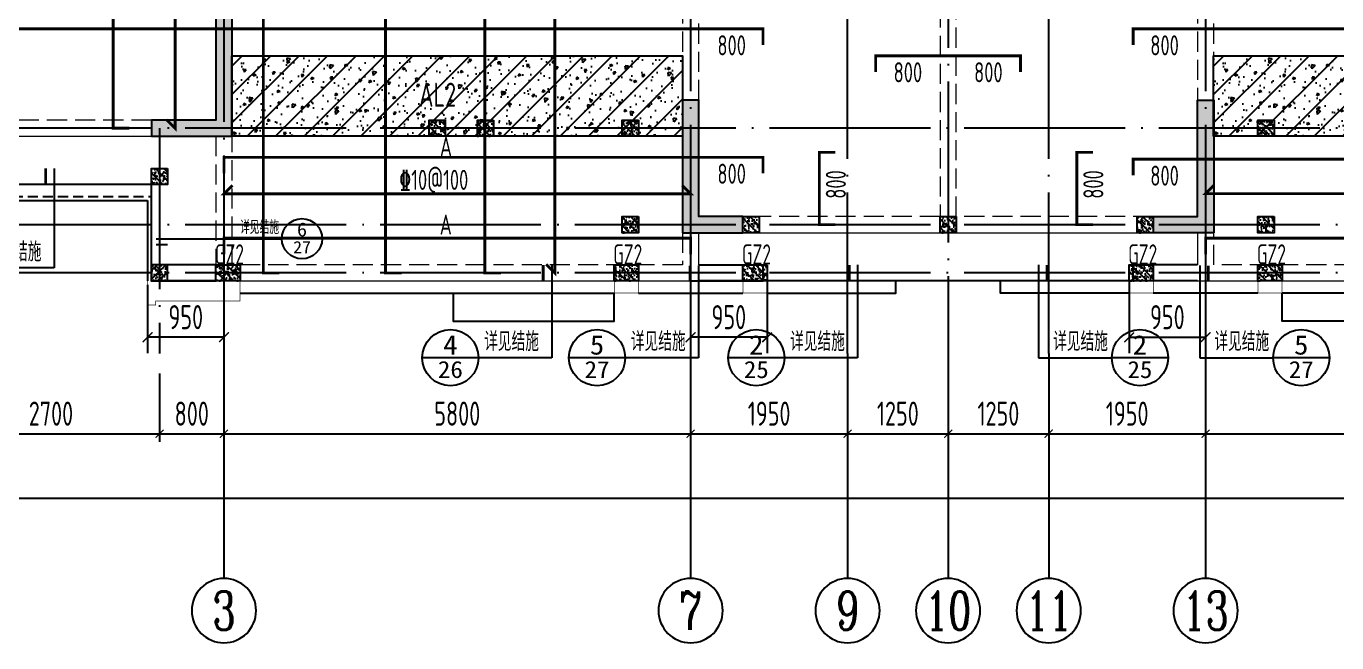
# Model space of a CAD drawing. Extents: x -812054 to 22247, y -644080 to 1003627.
# Drawn here: x -367614 to -351326, y -231960 to -224292 of the extents above; entities that cross this region are included whole.
import ezdxf
from ezdxf.enums import TextEntityAlignment as Align

# ---------------------------------------------------------------- set-up
doc = ezdxf.new("R2010")
doc.units = 0
doc.header["$LTSCALE"] = 1000
for name, pattern in [('DASH', [0.35, 0.25, -0.1]), ('DASHED', [0.75, 0.5, -0.25]), ('DOTE', [2.42, 2, -0.2, 0.02, -0.2]), ('HIDDEN', [0.375, 0.25, -0.125])]:
    doc.linetypes.add(name, pattern=pattern)
doc.layers.get('0').update_dxf_attribs({"linetype": 'CONTINUOUS'})
doc.layers.get('DEFPOINTS').update_dxf_attribs({"linetype": 'CONTINUOUS'})
for name, color, linetype in [('A-AXIS', 1, 'CONTINUOUS'), ('A-DOTE', 10, 'DOTE'), ('AXIS_NUM', 7, 'CONTINUOUS'), ('BEAM', 4, 'DASHED'), ('BEAM_CON', 4, 'CONTINUOUS'), ('DIM_IDEN', 67, 'CONTINUOUS'), ('PUB_TEXT', 2, 'CONTINUOUS'), ('ROOF', 183, 'CONTINUOUS'), ('S-B板边线', 2, 'CONTINUOUS'), ('S-B板配筋', 6, 'CONTINUOUS'), ('S-B板配筋号', 7, 'CONTINUOUS'), ('S-L主梁线', 4, 'DASH'), ('S-Q墙填充', 252, 'CONTINUOUS'), ('S-Q墙实线', 6, 'CONTINUOUS'), ('S-Q墙标注', 3, 'CONTINUOUS'), ('S-Y一般标注', 3, 'CONTINUOUS'), ('S-构造柱', 212, 'CONTINUOUS'), ('S-构造柱编号', 130, 'CONTINUOUS'), ('TEXT', 2, 'CONTINUOUS'), ('看线', 251, 'CONTINUOUS')]:
    doc.layers.add(name, color=color, linetype=linetype)
doc.layers.add('配箍校核', color=34, linetype='CONTINUOUS', plot=False)
doc.styles.add('_TCH_AXIS', font='COMPLEX', dxfattribs={"bigfont": 'GBCBIG'})
doc.styles.add('_TCH_LABEL', font='simhei.ttf')
doc.styles.add('TSSD_Axis', font='complex.shx', dxfattribs={"width": 0.7, "bigfont": 'hztxt.shx'})
doc.styles.add('TSSD_DIMENSION', font='Tssdeng.shx', dxfattribs={"width": 0.7, "bigfont": 'tssdchn.shx'})
doc.styles.add('TSSD_REIN', font='tssdeng.shx', dxfattribs={"width": 0.7, "height": 300, "bigfont": 'tssdchn.shx'})
doc.styles.add('结构文字', font='zstxt.shx', dxfattribs={"width": 0.7, "bigfont": 'zshz.shx'})
doc.dimstyles.new('STRUCK', dxfattribs={"dimtxt": 400, "dimasz": 121, "dimexe": 200, "dimexo": 150, "dimgap": 115, "dimtad": 1, "dimdec": 0, "dimdsep": 46, "dimtxsty": '结构文字', "dimblk": 'ARCHTICK', "dimcen": 400, "dimclrd": 3, "dimclre": 3, "dimclrt": 7, "dimadec": 0, "dimazin": 0, "dimtfac": 1, "dimtdec": 0, "dimtix": 1, "dimtmove": 2, "dimatfit": 3, "dimldrblk": '_DIMX', "dimfxl": 1, "dimtolj": 1, "dimtzin": 0, "dimarcsym": 0})
doc.dimstyles.new('TSSD_100_100', dxfattribs={"dimtxt": 300, "dimasz": 100, "dimexe": 100, "dimexo": 250, "dimgap": 100, "dimtad": 1, "dimdec": 0, "dimzin": 0, "dimdsep": 46, "dimtxsty": 'TSSD_DIMENSION', "dimblk": 'ARCHTICK', "dimcen": 0, "dimdle": 100, "dimclrt": 7, "dimadec": 0, "dimazin": 0, "dimtfac": 1, "dimtdec": 0, "dimtix": 1, "dimtmove": 2, "dimatfit": 3, "dimldrblk": 'ARCHTICK', "dimfxl": 1, "dimtolj": 1, "dimtzin": 0, "dimarcsym": 0})

# ---------------------------------------------------------------- blocks, each defined once
blk = doc.blocks.new('ts_axno')
at = {"color": 0, "linetype": 'ByBlock', "lineweight": -2}
blk.add_circle((0, 0), 0.5, dxfattribs=at)
at = {"color": 0, "linetype": 'ByBlock', "lineweight": -2, "style": 'TSSD_Axis', "width": 0.7}
blk.add_attdef('A', text='', height=0.6, dxfattribs=at).set_placement((0, 0), align=Align.MIDDLE_CENTER)
blk = doc.blocks.new('_ArchTick')
at = {"color": 0, "linetype": 'ByBlock', "const_width": 0.15}
blk.add_lwpolyline([(-0.5, -0.5), (0.5, 0.5)], dxfattribs=at)
blk = doc.blocks.new('*D102')
at = {"layer": 'DEFPOINTS', "color": 0, "transparency": 16777216}
for p in [(7300, 3600), (8100, 3600), (8100, 2600)]:
    blk.add_point(p, dxfattribs=at)
at = {"layer": 'S-Y一般标注', "color": 0, "lineweight": -2, "transparency": 16777216}
for p, q in [((7300, 3350), (7300, 2500)), ((8100, 3350), (8100, 2500)), ((7200, 2600), (8200, 2600))]:
    blk.add_line(p, q, dxfattribs=at)
at = {"layer": 'S-Y一般标注', "color": 0, "lineweight": -2, "transparency": 16777216, "xscale": 100, "yscale": 100, "zscale": 100, "rotation": 180}
blk.add_blockref('_ArchTick', (7300, 2600), dxfattribs=at)
at = {"layer": 'S-Y一般标注', "color": 0, "lineweight": -2, "transparency": 16777216, "xscale": 100, "yscale": 100, "zscale": 100}
blk.add_blockref('_ArchTick', (8100, 2600), dxfattribs=at)
at = {"layer": 'S-Y一般标注', "color": 7, "transparency": 16777216, "insert": (7700, 2850), "char_height": 300, "attachment_point": 5, "style": 'TSSD_DIMENSION'}
blk.add_mtext('\\A1;800', dxfattribs=at)
blk = doc.blocks.new('*D103')
at = {"layer": 'DEFPOINTS', "color": 0, "transparency": 16777216}
for p in [(8100, 3600), (13900, 3600), (13900, 2600)]:
    blk.add_point(p, dxfattribs=at)
at = {"layer": 'S-Y一般标注', "color": 0, "lineweight": -2, "transparency": 16777216}
for p, q in [((8100, 3350), (8100, 2500)), ((13900, 3350), (13900, 2500)), ((8000, 2600), (14000, 2600))]:
    blk.add_line(p, q, dxfattribs=at)
at = {"layer": 'S-Y一般标注', "color": 0, "lineweight": -2, "transparency": 16777216, "xscale": 100, "yscale": 100, "zscale": 100, "rotation": 180}
blk.add_blockref('_ArchTick', (8100, 2600), dxfattribs=at)
at = {"layer": 'S-Y一般标注', "color": 0, "lineweight": -2, "transparency": 16777216, "xscale": 100, "yscale": 100, "zscale": 100}
blk.add_blockref('_ArchTick', (13900, 2600), dxfattribs=at)
at = {"layer": 'S-Y一般标注', "color": 7, "transparency": 16777216, "insert": (11000, 2850), "char_height": 300, "attachment_point": 5, "style": 'TSSD_DIMENSION'}
blk.add_mtext('\\A1;5800', dxfattribs=at)
blk = doc.blocks.new('*D104')
at = {"layer": 'DEFPOINTS', "color": 0, "transparency": 16777216}
for p in [(18350, 3600), (20300, 3600), (20300, 2600)]:
    blk.add_point(p, dxfattribs=at)
at = {"layer": 'S-Y一般标注', "color": 0, "lineweight": -2, "transparency": 16777216}
for p, q in [((18350, 3350), (18350, 2500)), ((20300, 3350), (20300, 2500)), ((18250, 2600), (20400, 2600))]:
    blk.add_line(p, q, dxfattribs=at)
at = {"layer": 'S-Y一般标注', "color": 0, "lineweight": -2, "transparency": 16777216, "xscale": 100, "yscale": 100, "zscale": 100, "rotation": 180}
blk.add_blockref('_ArchTick', (18350, 2600), dxfattribs=at)
at = {"layer": 'S-Y一般标注', "color": 0, "lineweight": -2, "transparency": 16777216, "xscale": 100, "yscale": 100, "zscale": 100}
blk.add_blockref('_ArchTick', (20300, 2600), dxfattribs=at)
at = {"layer": 'S-Y一般标注', "color": 7, "transparency": 16777216, "insert": (19325, 2850), "char_height": 300, "attachment_point": 5, "style": 'TSSD_DIMENSION'}
blk.add_mtext('\\A1;1950', dxfattribs=at)
blk = doc.blocks.new('*D105')
at = {"layer": 'DEFPOINTS', "color": 0, "transparency": 16777216}
for p in [(20300, 3600), (26100, 3600), (26100, 2600)]:
    blk.add_point(p, dxfattribs=at)
at = {"layer": 'S-Y一般标注', "color": 0, "lineweight": -2, "transparency": 16777216}
for p, q in [((20300, 3350), (20300, 2500)), ((26100, 3350), (26100, 2500)), ((20200, 2600), (26200, 2600))]:
    blk.add_line(p, q, dxfattribs=at)
at = {"layer": 'S-Y一般标注', "color": 0, "lineweight": -2, "transparency": 16777216, "xscale": 100, "yscale": 100, "zscale": 100, "rotation": 180}
blk.add_blockref('_ArchTick', (20300, 2600), dxfattribs=at)
at = {"layer": 'S-Y一般标注', "color": 0, "lineweight": -2, "transparency": 16777216, "xscale": 100, "yscale": 100, "zscale": 100}
blk.add_blockref('_ArchTick', (26100, 2600), dxfattribs=at)
at = {"layer": 'S-Y一般标注', "color": 7, "transparency": 16777216, "insert": (23200, 2850), "char_height": 300, "attachment_point": 5, "style": 'TSSD_DIMENSION'}
blk.add_mtext('\\A1;5800', dxfattribs=at)
blk = doc.blocks.new('*D114')
at = {"layer": 'DEFPOINTS', "color": 0, "transparency": 16777216}
for p in [(4600, 3600), (54600, 3600), (54600, 1800)]:
    blk.add_point(p, dxfattribs=at)
at = {"layer": 'S-Y一般标注', "color": 0, "lineweight": -2, "transparency": 16777216}
for p, q in [((4600, 3350), (4600, 1700)), ((54600, 3350), (54600, 1700)), ((4500, 1800), (54700, 1800))]:
    blk.add_line(p, q, dxfattribs=at)
at = {"layer": 'S-Y一般标注', "color": 0, "lineweight": -2, "transparency": 16777216, "xscale": 100, "yscale": 100, "zscale": 100, "rotation": 180}
blk.add_blockref('_ArchTick', (4600, 1800), dxfattribs=at)
at = {"layer": 'S-Y一般标注', "color": 0, "lineweight": -2, "transparency": 16777216, "xscale": 100, "yscale": 100, "zscale": 100}
blk.add_blockref('_ArchTick', (54600, 1800), dxfattribs=at)
at = {"layer": 'S-Y一般标注', "color": 7, "transparency": 16777216, "insert": (29600, 2050), "char_height": 300, "attachment_point": 5, "style": 'TSSD_DIMENSION'}
blk.add_mtext('\\A1;50000', dxfattribs=at)
blk = doc.blocks.new('*D115')
at = {"layer": 'DEFPOINTS', "color": 0, "transparency": 16777216}
for p in [(13900, 3600), (15850, 3600), (15850, 2600)]:
    blk.add_point(p, dxfattribs=at)
at = {"layer": 'S-Y一般标注', "color": 0, "lineweight": -2, "transparency": 16777216}
for p, q in [((13900, 3350), (13900, 2500)), ((15850, 3350), (15850, 2500)), ((13800, 2600), (15950, 2600))]:
    blk.add_line(p, q, dxfattribs=at)
at = {"layer": 'S-Y一般标注', "color": 0, "lineweight": -2, "transparency": 16777216, "xscale": 100, "yscale": 100, "zscale": 100, "rotation": 180}
blk.add_blockref('_ArchTick', (13900, 2600), dxfattribs=at)
at = {"layer": 'S-Y一般标注', "color": 0, "lineweight": -2, "transparency": 16777216, "xscale": 100, "yscale": 100, "zscale": 100}
blk.add_blockref('_ArchTick', (15850, 2600), dxfattribs=at)
at = {"layer": 'S-Y一般标注', "color": 7, "transparency": 16777216, "insert": (14875, 2850), "char_height": 300, "attachment_point": 5, "style": 'TSSD_DIMENSION'}
blk.add_mtext('\\A1;1950', dxfattribs=at)
blk = doc.blocks.new('*D116')
at = {"layer": 'DEFPOINTS', "color": 0, "transparency": 16777216}
for p in [(4600, 3600), (7300, 3600), (7300, 2600)]:
    blk.add_point(p, dxfattribs=at)
at = {"layer": 'S-Y一般标注', "color": 0, "lineweight": -2, "transparency": 16777216}
for p, q in [((4600, 3350), (4600, 2500)), ((7300, 3350), (7300, 2500)), ((4500, 2600), (7400, 2600))]:
    blk.add_line(p, q, dxfattribs=at)
at = {"layer": 'S-Y一般标注', "color": 0, "lineweight": -2, "transparency": 16777216, "xscale": 100, "yscale": 100, "zscale": 100, "rotation": 180}
blk.add_blockref('_ArchTick', (4600, 2600), dxfattribs=at)
at = {"layer": 'S-Y一般标注', "color": 0, "lineweight": -2, "transparency": 16777216, "xscale": 100, "yscale": 100, "zscale": 100}
blk.add_blockref('_ArchTick', (7300, 2600), dxfattribs=at)
at = {"layer": 'S-Y一般标注', "color": 7, "transparency": 16777216, "insert": (5950, 2850), "char_height": 300, "attachment_point": 5, "style": 'TSSD_DIMENSION'}
blk.add_mtext('\\A1;2700', dxfattribs=at)
blk = doc.blocks.new('*D133')
at = {"layer": 'DEFPOINTS', "color": 0, "transparency": 16777216}
for p in [(15850, 3600), (17100, 3600), (17100, 2600)]:
    blk.add_point(p, dxfattribs=at)
at = {"layer": 'S-Y一般标注', "color": 0, "lineweight": -2, "transparency": 16777216}
for p, q in [((15850, 3350), (15850, 2500)), ((17100, 3350), (17100, 2500)), ((15750, 2600), (17200, 2600))]:
    blk.add_line(p, q, dxfattribs=at)
at = {"layer": 'S-Y一般标注', "color": 0, "lineweight": -2, "transparency": 16777216, "xscale": 100, "yscale": 100, "zscale": 100, "rotation": 180}
blk.add_blockref('_ArchTick', (15850, 2600), dxfattribs=at)
at = {"layer": 'S-Y一般标注', "color": 0, "lineweight": -2, "transparency": 16777216, "xscale": 100, "yscale": 100, "zscale": 100}
blk.add_blockref('_ArchTick', (17100, 2600), dxfattribs=at)
at = {"layer": 'S-Y一般标注', "color": 7, "transparency": 16777216, "insert": (16475, 2850), "char_height": 300, "attachment_point": 5, "style": 'TSSD_DIMENSION'}
blk.add_mtext('\\A1;1250', dxfattribs=at)
blk = doc.blocks.new('*D134')
at = {"layer": 'DEFPOINTS', "color": 0, "transparency": 16777216}
for p in [(17100, 3600), (18350, 3600), (18350, 2600)]:
    blk.add_point(p, dxfattribs=at)
at = {"layer": 'S-Y一般标注', "color": 0, "lineweight": -2, "transparency": 16777216}
for p, q in [((17100, 3350), (17100, 2500)), ((18350, 3350), (18350, 2500)), ((17000, 2600), (18450, 2600))]:
    blk.add_line(p, q, dxfattribs=at)
at = {"layer": 'S-Y一般标注', "color": 0, "lineweight": -2, "transparency": 16777216, "xscale": 100, "yscale": 100, "zscale": 100, "rotation": 180}
blk.add_blockref('_ArchTick', (17100, 2600), dxfattribs=at)
at = {"layer": 'S-Y一般标注', "color": 0, "lineweight": -2, "transparency": 16777216, "xscale": 100, "yscale": 100, "zscale": 100}
blk.add_blockref('_ArchTick', (18350, 2600), dxfattribs=at)
at = {"layer": 'S-Y一般标注', "color": 7, "transparency": 16777216, "insert": (17725, 2850), "char_height": 300, "attachment_point": 5, "style": 'TSSD_DIMENSION'}
blk.add_mtext('\\A1;1250', dxfattribs=at)
blk = doc.blocks.new('20210729.03492876')
at = {"color": 30, "const_width": 8}
for points in [[(2850, 500), (2850, 200), (2950, 200), (2950, 250), (4000, 250), (4000, 500)], [(8650, 500), (8650, 350), (8950, 350), (8950, 500)], [(10250, 500), (10250, 350), (10550, 350), (10550, 500)], [(15350, 500), (15350, 350), (15050, 350), (15050, 500)], [(16950, 500), (16950, 350), (16650, 350), (16650, 500)]]:
    blk.add_lwpolyline(points, dxfattribs=at)
at = {"layer": '看线', "color": 201}
blk.add_lwpolyline([(10300, 13200), (10300, 11800), (8200, 11800), (8200, 11000), (1800, 11000), (1800, 10000), (0, 10000), (0, 1500), (2850, 1500)], dxfattribs=at)
at = {"layer": '看线', "color": 201, "linetype": 'HIDDEN', "ltscale": 0.5}
blk.add_lwpolyline([(10350, 13200), (10350, 11750), (8250, 11750), (8250, 10950), (1850, 10950), (1850, 9950), (50, 9950), (50, 1550), (2900, 1550)], dxfattribs=at)
at = {"layer": '看线', "color": 202, "ltscale": 0.5}
for points in [[(2850, 1500), (2850, 500)], [(10550, 500), (10550, 350), (12150, 350), (12150, 500)], [(15050, 500), (15050, 350), (13450, 350), (13450, 500)], [(4000, 350), (8650, 350)], [(6650, 350), (6650, 0), (8650, 0), (8650, 350)], [(8950, 350), (10250, 350)], [(16650, 350), (15350, 350)], [(18950, 350), (18950, 0), (16950, 0), (16950, 350)], [(21600, 350), (16950, 350)]]:
    blk.add_lwpolyline(points, dxfattribs=at)
blk = doc.blocks.new('20210729.04150611')
at = {"layer": 'S-B板边线'}
for points in [[(-28155, -31892), (-28155, -31893), (-28955, -31893), (-28955, -30693), (-31655, -30693), (-31655, -30093)], [(-15955, -31892), (-22155, -31892)]]:
    blk.add_lwpolyline(points, dxfattribs=at)
blk = doc.blocks.new('20210807.15313138')
at = {"layer": 'S-Q墙填充'}
h = blk.add_hatch(color=252, dxfattribs=at)
h.dxf.hatch_style = 1
h.paths.add_polyline_path([(64616, 60290), (64416, 60290), (64416, 58840), (63716, 58840), (63616, 58840), (63616, 58640), (63716, 58640), (64616, 58640)])
h = blk.add_hatch(color=252, dxfattribs=at)
h.dxf.hatch_style = 1
h.paths.add_polyline_path([(70216, 57440), (70966, 57440), (70966, 57640), (70416, 57640), (70416, 59090), (70216, 59090)])
h = blk.add_hatch(color=252, dxfattribs=at)
h.dxf.hatch_style = 1
h.paths.add_polyline_path([(76816, 57440), (76066, 57440), (76066, 57640), (76616, 57640), (76616, 58740), (76616, 59090), (76816, 59090), (76816, 58740)])
at = {"layer": 'BEAM_CON'}
for p, q in [((63616, 57040), (63616, 56840)), ((64416, 57040), (63616, 57040)), ((70416, 57040), (71216, 57040)), ((71216, 56840), (71216, 57040)), ((76616, 57040), (75816, 57040)), ((75816, 56840), (75816, 57040)), ((64516, 56840), (63616, 56840)), ((70316, 56840), (71216, 56840)), ((76616, 56840), (75816, 56840))]:
    blk.add_line(p, q, dxfattribs=at)
at = {"layer": 'S-L主梁线', "linetype": 'DASH', "lineweight": 18}
for p, q in [((73416, 61640), (73416, 57640)), ((73616, 57640), (73616, 61640)), ((70216, 60640), (70216, 59090)), ((70416, 59090), (70416, 60640)), ((76616, 60640), (76616, 59090)), ((76816, 59090), (76816, 60640)), ((63616, 58840), (61116, 58840)), ((64416, 58640), (64416, 57040)), ((64616, 57040), (64616, 58640)), ((73416, 57640), (70966, 57640)), ((76066, 57640), (73616, 57640)), ((70216, 57440), (70216, 57040)), ((76816, 57040), (76816, 57440)), ((70216, 57040), (64616, 57040)), ((82416, 57040), (76816, 57040))]:
    blk.add_line(p, q, dxfattribs=at)
at = {"layer": 'S-L主梁线', "linetype": 'ByBlock', "lineweight": 18}
for p, q in [((61116, 58640), (63616, 58640)), ((70416, 57040), (70416, 57440)), ((70966, 57440), (73516, 57440)), ((73516, 57440), (76066, 57440)), ((76616, 57440), (76616, 57040)), ((64416, 56840), (70416, 56840)), ((76616, 56840), (82616, 56840))]:
    blk.add_line(p, q, dxfattribs=at)
at = {"layer": 'S-Q墙实线'}
blk.add_lwpolyline([(63716, 58840), (63616, 58840), (63616, 58640), (63716, 58640), (64616, 58640), (64616, 60290), (64416, 60290), (64416, 58840), (63716, 58840)], dxfattribs=at)
for points in [[(70216, 57440), (70966, 57440), (70966, 57640), (70416, 57640), (70416, 59090), (70216, 59090)], [(76816, 57440), (76066, 57440), (76066, 57640), (76616, 57640), (76616, 58740), (76616, 59090), (76816, 59090), (76816, 58740)]]:
    blk.add_lwpolyline(points, close=True, dxfattribs=at)
blk = doc.blocks.new('20210730.02141516')
at = {"layer": 'S-构造柱'}
h = blk.add_hatch(dxfattribs=at)
h.set_pattern_fill('ARMORED', color=256, scale=15, angle=-90, style=0)
h.set_pattern_definition([(320, (-154189.41, 3278673.45), (-9.4128202, -107.5890274), [11.25, -123.75]), (265, (-154189.41, 3278673.45), (112.82882, 20.8127), [9, -99]), (10.4514, (-154190.19, 3278664.49), (103.4159313, -86.7764073), [9.5610285, -105.1713168]), (316.1842, (-154159.41, 3278673.45), (-24.827852, -160.0861573), [16.875, -185.625]), (6.6356, (-154161.48, 3278660.11), (146.117681, -140.199406), [14.341543, -157.75695]), (261.1842, (-154159.41, 3278673.45), (146.11779, -140.199292), [13.5, -148.5]), (291, (-154166.91, 3278658.45), (-60.3928336, -89.5360578), [11.25, -123.75]), (236, (-154166.91, 3278658.45), (108.7725068, -36.4972998), [9, -99]), (341.4514, (-154171.94, 3278650.99), (48.3795745, -126.0333943), [9.5610285, -105.1713168]), (307.5, (-154189.41, 3278673.454), (49.93407807, -1.8239783), [0, -97.8, 0, -100.5, 0, -99.375]), (277.5, (-154189.41, 3278673.454), (59.1617568, -39.4604306), [0, -57.3, 0, -95.55, 0, -37.875]), (237.5, (-154189.41, 3278706.904), (-3.38323076, -80.07336543), [0, -37.5, 0, -117, 0, -155.25]), (227.5, (-154189.41, 3278721.904), (15.0157473, -87.4779254), [0, -48.75, 0, -77.7, 0, -110.25]), (315, (-154189.41, 3278673.454), (53.0330086, 53.0330086), [])])
h.paths.add_polyline_path([(200, 200), (200, 0), (0, 0), (0, 200)])
blk.add_lwpolyline([(200, 200), (200, 0), (0, 0), (0, 200)], close=True, dxfattribs=at)
blk = doc.blocks.new('20210809.18224761')
at = {"layer": 'S-构造柱'}
h = blk.add_hatch(dxfattribs=at)
h.set_pattern_fill('ARMORED', color=256, scale=15, angle=-90, style=0)
h.set_pattern_definition([(320, (-154189.41, 3278673.45), (-9.4128202, -107.5890274), [11.25, -123.75]), (265, (-154189.41, 3278673.45), (112.82882, 20.8127), [9, -99]), (10.4514, (-154190.19, 3278664.49), (103.4159313, -86.7764073), [9.5610285, -105.1713168]), (316.1842, (-154159.41, 3278673.45), (-24.827852, -160.0861573), [16.875, -185.625]), (6.6356, (-154161.48, 3278660.11), (146.117681, -140.199406), [14.341543, -157.75695]), (261.1842, (-154159.41, 3278673.45), (146.11779, -140.199292), [13.5, -148.5]), (291, (-154166.91, 3278658.45), (-60.3928336, -89.5360578), [11.25, -123.75]), (236, (-154166.91, 3278658.45), (108.7725068, -36.4972998), [9, -99]), (341.4514, (-154171.94, 3278650.99), (48.3795745, -126.0333943), [9.5610285, -105.1713168]), (307.5, (-154189.41, 3278673.454), (49.93407807, -1.8239783), [0, -97.8, 0, -100.5, 0, -99.375]), (277.5, (-154189.41, 3278673.454), (59.1617568, -39.4604306), [0, -57.3, 0, -95.55, 0, -37.875]), (237.5, (-154189.41, 3278706.904), (-3.38323076, -80.07336543), [0, -37.5, 0, -117, 0, -155.25]), (227.5, (-154189.41, 3278721.904), (15.0157473, -87.4779254), [0, -48.75, 0, -77.7, 0, -110.25]), (315, (-154189.41, 3278673.454), (53.0330086, 53.0330086), [])])
h.paths.add_polyline_path([(300, 200), (300, 0), (0, 0), (0, 200)])
blk.add_lwpolyline([(300, 200), (300, 0), (0, 0), (0, 200)], close=True, dxfattribs=at)
blk = doc.blocks.new('20210809.18235135')
at = {"layer": '配箍校核'}
blk.add_blockref('20210809.18224761', (12, 0), dxfattribs=at)
at = {"layer": 'S-构造柱编号', "color": 2, "linetype": 'ByBlock', "style": 'TSSD_REIN', "width": 0.65}
blk.add_text('GZ2', height=250, dxfattribs=at).set_placement((0, 206, 0))
blk = doc.blocks.new('20210809.18285270')
at = {"layer": 'ROOF'}
for p in [(6150, 1800), (6750, 1800), (8550, 1800), (16450, 1800), (10050, 600), (12500, 600), (14950, 600), (16450, 600)]:
    blk.add_blockref('20210730.02141516', p, dxfattribs=at)
at = {"layer": 'ROOF', "rotation": 359.9999999538236}
for p in [(2700, 1200), (8550, 600)]:
    blk.add_blockref('20210730.02141516', p, dxfattribs=at)
at = {"layer": 'ROOF', "xscale": -1, "rotation": 4.61764226855621e-08}
blk.add_blockref('20210730.02141516', (2900, 0), dxfattribs=at)
at = {"layer": '配箍校核'}
for p in [(3488, 0), (8438, 0), (10038, 0), (14838, 0), (16438, 0)]:
    blk.add_blockref('20210809.18235135', p, dxfattribs=at)
blk = doc.blocks.new('*D1301')
at = {"layer": 'DEFPOINTS', "color": 0, "transparency": 16777216}
for p in [(-366106, -227360), (-365156, -227360), (-366106, -228160)]:
    blk.add_point(p, dxfattribs=at)
at = {"layer": 'S-Q墙标注', "color": 3, "lineweight": -2, "transparency": 16777216}
for p, q in [((-366106, -227510), (-366106, -228360)), ((-365156, -227510), (-365156, -228360)), ((-365156, -228160), (-366106, -228160))]:
    blk.add_line(p, q, dxfattribs=at)
at = {"layer": 'S-Q墙标注', "color": 3, "lineweight": -2, "transparency": 16777216, "xscale": 121, "yscale": 121, "zscale": 121, "rotation": 180}
blk.add_blockref('_ArchTick', (-366106, -228160), dxfattribs=at)
at = {"layer": 'S-Q墙标注', "color": 3, "lineweight": -2, "transparency": 16777216, "xscale": 121, "yscale": 121, "zscale": 121}
blk.add_blockref('_ArchTick', (-365156, -228160), dxfattribs=at)
at = {"layer": 'S-Q墙标注', "color": 7, "transparency": 16777216, "insert": (-365631, -227910), "char_height": 300, "attachment_point": 5, "style": 'TSSD_REIN'}
blk.add_mtext('\\A1;950', dxfattribs=at)
blk = doc.blocks.new('_DIMX')
blk.add_line((-150, 0), (150, 0))
at = {"const_width": 50}
blk.add_lwpolyline([(-70, -70), (70, 70)], dxfattribs=at)
blk = doc.blocks.new('*D1302')
at = {"layer": 'DEFPOINTS', "color": 0, "transparency": 16777216}
for p in [(-359357, -227360), (-358406, -227360), (-359357, -228160)]:
    blk.add_point(p, dxfattribs=at)
at = {"layer": 'S-Q墙标注', "color": 3, "lineweight": -2, "transparency": 16777216}
for p, q in [((-359357, -227510), (-359357, -228360)), ((-358406, -227510), (-358406, -228360)), ((-358406, -228160), (-359357, -228160))]:
    blk.add_line(p, q, dxfattribs=at)
at = {"layer": 'S-Q墙标注', "color": 3, "lineweight": -2, "transparency": 16777216, "xscale": 121, "yscale": 121, "zscale": 121, "rotation": 180}
blk.add_blockref('_ArchTick', (-359357, -228160), dxfattribs=at)
at = {"layer": 'S-Q墙标注', "color": 3, "lineweight": -2, "transparency": 16777216, "xscale": 121, "yscale": 121, "zscale": 121}
blk.add_blockref('_ArchTick', (-358406, -228160), dxfattribs=at)
at = {"layer": 'S-Q墙标注', "color": 7, "transparency": 16777216, "insert": (-358882, -227910), "char_height": 300, "attachment_point": 5, "style": 'TSSD_REIN'}
blk.add_mtext('\\A1;950', dxfattribs=at)
blk = doc.blocks.new('*D1304')
at = {"layer": 'DEFPOINTS', "color": 0, "transparency": 16777216}
for p in [(-353907, -227360), (-352956, -227360), (-352956, -228160)]:
    blk.add_point(p, dxfattribs=at)
at = {"layer": 'S-Q墙标注', "color": 3, "lineweight": -2, "transparency": 16777216}
for p, q in [((-353907, -227510), (-353907, -228360)), ((-352956, -227510), (-352956, -228360)), ((-353907, -228160), (-352956, -228160))]:
    blk.add_line(p, q, dxfattribs=at)
at = {"layer": 'S-Q墙标注', "color": 3, "lineweight": -2, "transparency": 16777216, "xscale": 121, "yscale": 121, "zscale": 121, "rotation": 180}
blk.add_blockref('_ArchTick', (-353907, -228160), dxfattribs=at)
at = {"layer": 'S-Q墙标注', "color": 3, "lineweight": -2, "transparency": 16777216, "xscale": 121, "yscale": 121, "zscale": 121}
blk.add_blockref('_ArchTick', (-352956, -228160), dxfattribs=at)
at = {"layer": 'S-Q墙标注', "color": 7, "transparency": 16777216, "insert": (-353432, -227910), "char_height": 300, "attachment_point": 5, "style": 'TSSD_REIN'}
blk.add_mtext('\\A1;950', dxfattribs=at)
blk = doc.blocks.new('20210811.10154474')
at = {"layer": 'DIM_IDEN'}
for p, q in [((1737, 2705), (1737, 1466)), ((3004, 1830), (3451, 1830)), ((3451, 1830), (4567, 1830)), ((5067, 1830), (4567, 1830)), ((1737, 1466), (828, 1466)), ((7920, 1505), (7920, 350)), ((9743, 1495), (9743, 350)), ((11722, 1505), (11722, 350)), ((13972, 1505), (13972, 350)), ((15977, 1495), (15977, 350)), ((7011, 350), (6311, 350)), ((7920, 350), (7011, 350)), ((8834, 350), (8134, 350)), ((9743, 350), (8834, 350)), ((10813, 350), (10113, 350)), ((11722, 350), (10813, 350)), ((13972, 350), (14881, 350)), ((15581, 350), (14881, 350)), ((15977, 350), (16886, 350)), ((17586, 350), (16886, 350))]:
    blk.add_line(p, q, dxfattribs=at)
for points, const_width in [([(1632, 2705), (1632, 2505)], 35), ([(3004, 1755), (3147, 1755)], 25), ([(7815, 1505), (7815, 1305)], 35), ([(9638, 1495), (9638, 1295)], 35), ([(11617, 1505), (11617, 1305)], 35), ([(14077, 1505), (14077, 1305)], 35), ([(16082, 1495), (16082, 1295)], 35)]:
    blk.add_lwpolyline(points, dxfattribs=dict(at, const_width=const_width))
for centre, radius in [((4817, 1830), 250), ((6661, 350), 350), ((8484, 350), 350), ((10463, 350), 350), ((15231, 350), 350), ((17236, 350), 350)]:
    blk.add_circle(centre, radius, dxfattribs=at)
at = {"layer": 'PUB_TEXT', "style": '_TCH_AXIS'}
for height, p in [(168.8, (4046, 1889)), (236.3, (898, 1549)), (236.3, (7081, 433)), (236.3, (8904, 433)), (236.3, (10883, 433)), (236.3, (14152, 433)), (236.3, (16156, 433))]:
    blk.add_text('详见结施', height=height, dxfattribs=at).set_placement(p)
at = {"layer": 'PUB_TEXT', "style": '_TCH_LABEL'}
for s, height, width, p, p2 in [('6', 173, 1.011364, (4755, 1858), (4880, 1858)), ('27', 151.4, 1.017143, (4707, 1649), (4928, 1649)), ('4', 241, 1.034884, (6571, 389), (6751, 389)), ('5', 241, 1.028902, (8395, 389), (8573, 389)), ('2', 241, 1.022989, (10374, 389), (10552, 389)), ('2', 241, 1.022989, (15142, 389), (15320, 389)), ('5', 241, 1.028902, (17147, 389), (17325, 389)), ('26', 211.6, 1.022989, (6505, 98), (6817, 98)), ('27', 212, 1.017143, (8329, 97), (8639, 97)), ('25', 212.3, 1.011364, (10309, 97), (10618, 97)), ('25', 212.3, 1.011364, (15077, 97), (15385, 97)), ('27', 212, 1.017143, (17081, 97), (17391, 97))]:
    blk.add_text(s, height=height, dxfattribs=dict(at, width=width)).set_placement(p, p2, align=Align.FIT)
blk = doc.blocks.new('20210726.16350016')
at = {"layer": 'A-AXIS'}
for p, q in [((8100, 3600), (8100, 800)), ((13900, 3600), (13900, 800)), ((15850, 3600), (15850, 800)), ((17100, 3600), (17100, 800)), ((18350, 3600), (18350, 800)), ((20300, 3600), (20300, 800))]:
    blk.add_line(p, q, dxfattribs=at)
at = {"layer": 'A-DOTE'}
for p, q in [((13900.2, 13700), (13900, 3600)), ((20299.8, 13700), (20300, 3600)), ((15850, 3600), (15850, 11500)), ((18350, 3600), (18350, 11500)), ((8100, 10900), (8100, 3600)), ((17100, 9400), (17100, 3600)), ((55600, 6400), (3600, 6400)), ((7300, 6400), (7300, 3600)), ((55600, 5200), (3600, 5200)), ((55600, 4600), (3600, 4600))]:
    blk.add_line(p, q, dxfattribs=at)
at = {"layer": 'A-AXIS'}
ref = blk.add_blockref('ts_axno', (8100, 400), dxfattribs=dict(at, xscale=-800, yscale=800, zscale=800, rotation=180))
ref.add_attrib('2', '3', dxfattribs={"layer": 'AXIS_NUM', "height": 480, "style": 'TSSD_Axis', "width": 0.7}).set_placement((8100, 400), align=Align.MIDDLE_CENTER)
ref = blk.add_blockref('ts_axno', (13900, 400), dxfattribs=dict(at, xscale=-800, yscale=800, zscale=800, rotation=180))
ref.add_attrib('5', '7', dxfattribs={"layer": 'AXIS_NUM', "height": 480, "style": 'TSSD_Axis', "width": 0.7}).set_placement((13900, 400), align=Align.MIDDLE_CENTER)
ref = blk.add_blockref('ts_axno', (15850, 400), dxfattribs=dict(at, xscale=-800, yscale=800, zscale=800, rotation=180))
ref.add_attrib('19', '9', dxfattribs={"layer": 'AXIS_NUM', "height": 480, "style": 'TSSD_Axis', "width": 0.7}).set_placement((15850, 400), align=Align.MIDDLE_CENTER)
ref = blk.add_blockref('ts_axno', (17100, 400), dxfattribs=dict(at, xscale=-800, yscale=800, zscale=800, rotation=180))
ref.add_attrib('8', '10', dxfattribs={"layer": 'AXIS_NUM', "height": 480, "style": 'TSSD_Axis', "width": 0.7}).set_placement((17100, 400), align=Align.MIDDLE_CENTER)
ref = blk.add_blockref('ts_axno', (18350, 400), dxfattribs=dict(at, xscale=-800, yscale=800, zscale=800, rotation=180))
ref.add_attrib('19', '11', dxfattribs={"layer": 'AXIS_NUM', "height": 480, "style": 'TSSD_Axis', "width": 0.7}).set_placement((18350, 400), align=Align.MIDDLE_CENTER)
ref = blk.add_blockref('ts_axno', (20300, 400), dxfattribs=dict(at, xscale=-800, yscale=800, zscale=800, rotation=180))
ref.add_attrib('8', '13', dxfattribs={"layer": 'AXIS_NUM', "height": 480, "style": 'TSSD_Axis', "width": 0.7}).set_placement((20300, 400), align=Align.MIDDLE_CENTER)
at = {"layer": 'S-Y一般标注'}
for base, p1, p2, picture, middle in [((54600, 1800), (4600, 3600), (54600, 3600), '*D114', (29600, 2050)), ((7300, 2600), (4600, 3600), (7300, 3600), '*D116', (5950, 2850)), ((8100, 2600), (7300, 3600), (8100, 3600), '*D102', (7700, 2850)), ((13900, 2600), (8100, 3600), (13900, 3600), '*D103', (11000, 2850)), ((15850, 2600), (13900, 3600), (15850, 3600), '*D115', (14875, 2850)), ((17100, 2600), (15850, 3600), (17100, 3600), '*D133', (16475, 2850)), ((18350, 2600), (17100, 3600), (18350, 3600), '*D134', (17725, 2850)), ((20300, 2600), (18350, 3600), (20300, 3600), '*D104', (19325, 2850)), ((26100, 2600), (20300, 3600), (26100, 3600), '*D105', (23200, 2850))]:
    dim = blk.add_linear_dim(base=base, p1=p1, p2=p2, dimstyle='TSSD_100_100', dxfattribs=at)
    dim.commit()
    dim.dimension.update_dxf_attribs({"geometry": picture, "text_midpoint": middle})

msp = doc.modelspace()

# ---------------------------------------------------------------- hatches: boundary and pattern name
at = {"layer": 'BEAM', "linetype": 'ByBlock'}
h = msp.add_hatch(dxfattribs=at)
h.set_pattern_fill('ARMORED', color=252, scale=50, angle=180, style=0)
h.set_pattern_definition([(230, (-582727.6, 1688761.2), (-358.63009, 31.376067), [37.5, -412.5]), (175, (-582727.6, 1688761.2), (69.37567, -376.09607), [30, -330]), (280.4514, (-582757.5, 1688763.8), (-289.25469, -344.71977), [31.870095, -350.571056]), (226.1842, (-582727.6, 1688661.2), (-533.62052, 82.75951), [56.25, -618.75]), (276.6356, (-582772.07, 1688668.1), (-467.33135, -487.05894), [47.80514, -525.8565]), (171.1842, (-582727.6, 1688661.2), (-467.33097, -487.0593), [45, -495]), (201, (-582777.6, 1688686.2), (-298.453526, 201.309445), [37.5, -412.5]), (146, (-582777.6, 1688686.2), (-121.657666, -362.57502), [30, -330]), (251.4514, (-582802.47, 1688702.98), (-420.111314, -161.26525), [31.870095, -350.571056]), (217.5, (-582727.6, 1688761.2), (-6.079928, -166.446927), [0, -326, 0, -335, 0, -331.25]), (187.5, (-582727.6, 1688761.2), (-131.534769, -197.205856), [0, -191, 0, -318.5, 0, -126.25]), (147.5, (-582616.1, 1688761.2), (-266.911218, 11.277436), [0, -125, 0, -390, 0, -517.5]), (137.5, (-582566.1, 1688761.2), (-291.593085, -50.05249), [0, -162.5, 0, -259, 0, -367.5]), (225, (-582727.6, 1688761.2), (176.776695, -176.776695), [])])
h.paths.add_polyline_path([(-359456.46, -225660.1), (-365056.47, -225660.1), (-365056.47, -224660.1), (-359456.46, -224660.1)])
h = msp.add_hatch(dxfattribs=at)
h.set_pattern_fill('ARMORED', color=252, scale=50, angle=180, style=0)
h.set_pattern_definition([(230, (-570527.65, 1688761.2), (-358.63009, 31.376067), [37.5, -412.5]), (175, (-570527.65, 1688761.2), (69.37567, -376.09607), [30, -330]), (280.4514, (-570557.53, 1688763.8), (-289.25469, -344.71977), [31.870095, -350.571056]), (226.1842, (-570527.65, 1688661.2), (-533.62052, 82.75951), [56.25, -618.75]), (276.6356, (-570572.1, 1688668.1), (-467.33135, -487.05894), [47.80514, -525.8565]), (171.1842, (-570527.65, 1688661.2), (-467.33097, -487.0593), [45, -495]), (201, (-570577.65, 1688686.2), (-298.453526, 201.309445), [37.5, -412.5]), (146, (-570577.65, 1688686.2), (-121.657666, -362.57502), [30, -330]), (251.4514, (-570602.5, 1688702.98), (-420.111314, -161.26525), [31.870095, -350.571056]), (217.5, (-570527.65, 1688761.2), (-6.079928, -166.446927), [0, -326, 0, -335, 0, -331.25]), (187.5, (-570527.65, 1688761.2), (-131.534769, -197.205856), [0, -191, 0, -318.5, 0, -126.25]), (147.5, (-570416.15, 1688761.2), (-266.911218, 11.277436), [0, -125, 0, -390, 0, -517.5]), (137.5, (-570366.15, 1688761.2), (-291.593085, -50.05249), [0, -162.5, 0, -259, 0, -367.5]), (225, (-570527.65, 1688761.2), (176.776695, -176.776695), [])])
h.paths.add_polyline_path([(-347256.51, -225660.1), (-352856.51, -225660.1), (-352856.51, -224660.1), (-347256.51, -224660.1)])

# ---------------------------------------------------------------- linework, layer by layer
for points in [[(-359456.46, -225660.1), (-365056.47, -225660.1), (-365056.47, -224660.1), (-359456.46, -224660.1)], [(-347256.51, -225660.1), (-352856.51, -225660.1), (-352856.51, -224660.1), (-347256.51, -224660.1)]]:
    msp.add_lwpolyline(points, close=True, dxfattribs=at)
at = {"layer": 'S-B板配筋', "lineweight": 35, "const_width": 35}
for points in [[(-361713.42, -227359.94), (-361913.42, -227359.94), (-361913.42, -217260.1), (-361713.42, -217260.1)], [(-366333.41, -225560.1), (-366533.41, -225560.1), (-366533.41, -220160.1), (-366333.41, -220160.1)], [(-364467.64, -227359.94), (-364667.64, -227359.94), (-364667.64, -220160.1), (-364467.64, -220160.1)], [(-362949.13, -227359.94), (-363149.13, -227359.94), (-363149.13, -220460.1), (-362949.13, -220460.1)], [(-365869.24, -225454.04), (-365763.17, -225560.1), (-365763.17, -221060.1), (-365869.24, -221166.17)], [(-361150.84, -227253.87), (-361044.77, -227359.94), (-361044.77, -221060.1), (-361150.84, -221166.17)], [(-358456.46, -224524.88), (-358456.46, -224324.88), (-368656.48, -224324.88), (-368656.48, -224524.88)], [(-353856.49, -224524.88), (-353856.49, -224324.88), (-346156.49, -224324.88), (-346156.49, -224524.88)], [(-357056.46, -224860.11), (-357056.46, -224660.11), (-355256.46, -224660.11), (-355256.46, -224860.11)], [(-358456.46, -226121.7), (-358456.46, -225921.7), (-365156.48, -225921.7), (-365156.48, -226121.7)], [(-357556.46, -226760.11), (-357756.46, -226760.11), (-357756.46, -225860.11), (-357556.46, -225860.11)], [(-354356.48, -226760.11), (-354556.48, -226760.11), (-354556.48, -225860.11), (-354356.48, -225860.11)], [(-353856.49, -226145.63), (-353856.49, -225945.63), (-347156.48, -225945.63), (-347156.48, -226145.63)], [(-365050.4, -226270.13), (-365156.46, -226376.2), (-359356.46, -226376.2), (-359462.53, -226270.13)], [(-352850.42, -226267.97), (-352956.49, -226374.04), (-347156.49, -226374.04), (-347262.55, -226267.97)], [(-365156.5, -227127.7), (-365156.5, -226927.7), (-359356.48, -226927.79), (-359356.48, -227127.79)], [(-352956.45, -227127.69), (-352956.45, -226927.69), (-347156.42, -226927.78), (-347156.42, -227127.78)]]:
    msp.add_lwpolyline(points, dxfattribs=at)

# ---------------------------------------------------------------- block references
msp.add_blockref('20210729.03492876', (-368956.48, -227960.1))
at = {"layer": 'A-DOTE'}
msp.add_blockref('20210726.16350016', (-373256.48, -231960.15), dxfattribs=at)
at = {"layer": 'PUB_TEXT'}
msp.add_blockref('20210811.10154474', (-369003.56, -228764.73), dxfattribs=at)
at = {"layer": 'S-B板边线'}
msp.add_blockref('20210729.04150611', (-337101.12, -195567.57), dxfattribs=at)
at = {"layer": 'S-Q墙填充'}
msp.add_blockref('20210807.15313138', (-429672.12, -284299.65), dxfattribs=at)
at = {"layer": '配箍校核'}
msp.add_blockref('20210809.18285270', (-368756.49, -227460.27), dxfattribs=at)

# ---------------------------------------------------------------- texts
at = {"layer": 'S-B板配筋号', "style": 'TSSD_REIN', "width": 0.7}
for p in [(-358846.61, -224404.88), (-353466.35, -224404.88), (-356656.46, -224740.11), (-355656.46, -224740.11), (-358846.61, -226001.7), (-353466.35, -226025.63)]:
    msp.add_text('800', height=250, dxfattribs=at).set_placement(p, align=Align.TOP_CENTER)
at = {"layer": 'S-B板配筋号', "color": 1, "style": 'TSSD_REIN', "width": 0.7}
for s, p in [('A', (-362472.51, -225910.6)), ('%%13210@100', (-362978.57, -226327.86))]:
    msp.add_text(s, height=250, dxfattribs=at).set_placement(p)
at = {"layer": 'S-B板配筋号', "style": 'TSSD_REIN', "width": 0.7}
for p in [(-357676.46, -226260.11), (-354476.48, -226260.11)]:
    msp.add_text('800', height=250, rotation=449.999992, dxfattribs=at).set_placement(p, align=Align.TOP_CENTER)
msp.add_text('A', height=250, dxfattribs=at).set_placement((-362474.64, -226883.7))
at = {"layer": 'TEXT', "color": 1, "style": 'TSSD_REIN', "width": 0.7}
msp.add_text('AL2', height=300, dxfattribs=at).set_placement((-362271.74, -225293.99, 0), align=Align.RIGHT)

# ---------------------------------------------------------------- dimensions: what is measured, and where the dimension line sits
at = {"layer": 'S-Q墙标注'}
for base, p1, p2, picture, middle in [((-366106.5, -228160.1), (-365156.48, -227360.1), (-366106.5, -227360.1), '*D1301', (-365631.49, -227910.1)), ((-359356.51, -228160.1), (-358406.49, -227360.1), (-359356.51, -227360.1), '*D1302', (-358881.5, -227910.1))]:
    dim = msp.add_linear_dim(base=base, p1=p1, p2=p2, angle=180, dimstyle='STRUCK', override={"dimtxt": 300, "dimgap": 100, "dimtxsty": 'TSSD_REIN'}, dxfattribs=at)
    dim.commit()
    dim.dimension.update_dxf_attribs({"geometry": picture, "text_midpoint": middle})
dim = msp.add_linear_dim(base=(-352956.5, -228160.1), p1=(-353906.51, -227360.1), p2=(-352956.5, -227360.1), dimstyle='STRUCK', override={"dimtxt": 300, "dimgap": 100, "dimtxsty": 'TSSD_REIN'}, dxfattribs=at)
dim.commit()
dim.dimension.update_dxf_attribs({"geometry": '*D1304', "text_midpoint": (-353431.51, -227910.1)})

doc.saveas('drawing.dxf')
